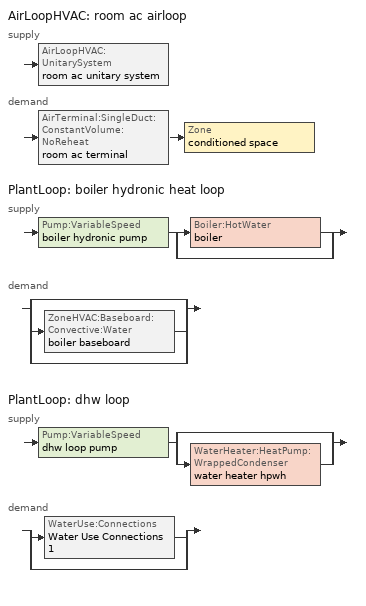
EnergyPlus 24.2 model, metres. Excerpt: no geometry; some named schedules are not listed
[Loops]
AirLoopHVAC 'room ac airloop'
 supply: AirLoopHVAC:UnitarySystem 'room ac unitary system'
 demand: AirTerminal:SingleDuct:ConstantVolume:NoReheat 'room ac terminal' > Zone 'conditioned space'
PlantLoop 'boiler hydronic heat loop'
 supply: Pump:VariableSpeed 'boiler hydronic pump' > split
  | Boiler:HotWater 'boiler'
  | bypass
 demand: split
  | bypass
  | ZoneHVAC:Baseboard:Convective:Water 'boiler baseboard'
  | bypass
PlantLoop 'dhw loop'
 supply: Pump:VariableSpeed 'dhw loop pump' > split
  | bypass
  | WaterHeater:HeatPump:WrappedCondenser 'water heater hpwh'
 demand: split
  | WaterUse:Connections 'Water Use Connections 1'
  | bypass
[ZoneControl:Thermostat]
conditioned space Thermostat: Zone or ZoneList=conditioned space; Control Type Schedule=conditioned space Thermostat Schedule; Control 1=conditioned space temperature setpoint; Temperature Difference Between Cutout And Setpoint {deltaC}=0
[ThermostatSetpoint:DualSetpoint]
conditioned space temperature setpoint: Heating Setpoint Temperature Schedule=heating setpoint; Cooling Setpoint Temperature Schedule=cooling setpoint
[ZoneHVAC:IdealLoadsAirSystem]
ideal air system: Maximum Heating Supply Air Temperature {C}=50; Minimum Cooling Supply Air Temperature {C}=10; Maximum Heating Supply Air Humidity Ratio {kgWater/kgDryAir}=0.015; Minimum Cooling Supply Air Humidity Ratio {kgWater/kgDryAir}=0.01; Heating Limit=LimitCapacity; Maximum Sensible Heating Capacity {W}=0; Cooling Limit=NoLimit; Dehumidification Control Type=None; Humidification Control Type=None
[AirTerminal:SingleDuct:ConstantVolume:NoReheat]
room ac terminal: Availability Schedule=Always On Discrete; Maximum Air Flow Rate {m3/s}=0.0863664
[ZoneHVAC:Baseboard:Convective:Water]
boiler baseboard: Availability Schedule=Always On Discrete; Heating Design Capacity Method=HeatingDesignCapacity; Heating Design Capacity {W}=13811.3; Heating Design Capacity Per Floor Area {W/m2}=0; Fraction of Autosized Heating Design Capacity=0.8; U-Factor Times Area Value {W/K}=994.411; Maximum Water Flow Rate {m3/s}=0.000594962; Convergence Tolerance=0.001
[Zone equipment]
conditioned space: ideal air system, room ac terminal, boiler baseboard
[AirLoopHVAC]
room ac airloop: Design Supply Air Flow Rate {m3/s}=0.0863664; Design Return Air Flow Fraction of Supply Air Flow=1
[Sizing:System]
room ac airloop: Type of Load to Size On=Sensible; Design Outdoor Air Flow Rate {m3/s}=Autosize; Central Heating Maximum System Air Flow Ratio=0.3; Preheat Design Temperature {C}=7; Preheat Design Humidity Ratio {kgWater/kgDryAir}=0.008; Precool Design Temperature {C}=12.8; Precool Design Humidity Ratio {kgWater/kgDryAir}=0.008; Central Cooling Design Supply Air Temperature {C}=12.8; Central Heating Design Supply Air Temperature {C}=16.7; Type of Zone Sum to Use=NonCoincident; 100% Outdoor Air in Cooling=Yes; 100% Outdoor Air in Heating=Yes; Central Cooling Design Supply Air Humidity Ratio {kgWater/kgDryAir}=0.0085; Central Heating Design Supply Air Humidity Ratio {kgWater/kgDryAir}=0.008; Cooling Supply Air Flow Rate Method=DesignDay; Cooling Supply Air Flow Rate {m3/s}=0; Cooling Supply Air Flow Rate Per Floor Area {m3/s-m2}=0.00996765; Cooling Fraction of Autosized Cooling Supply Air Flow Rate=1; Cooling Supply Air Flow Rate Per Unit Cooling Capacity {m3/s-W}=3.94755e-05; Heating Supply Air Flow Rate Method=DesignDay; Heating Supply Air Flow Rate {m3/s}=0; Heating Supply Air Flow Rate Per Floor Area {m3/s-m2}=0.00996765; Heating Fraction of Autosized Heating Supply Air Flow Rate=1; Heating Fraction of Autosized Cooling Supply Air Flow Rate=1; Heating Supply Air Flow Rate Per Unit Heating Capacity {m3/s-W}=3.15882e-05; System Outdoor Air Method=ZoneSum; Zone Maximum Outdoor Air Fraction=1; Cooling Design Capacity Method=CoolingDesignCapacity; Cooling Design Capacity {W}=Autosize; Cooling Design Capacity Per Floor Area {W/m2}=234.7; Fraction of Autosized Cooling Design Capacity=1; Heating Design Capacity Method=HeatingDesignCapacity; Heating Design Capacity {W}=Autosize; Heating Design Capacity Per Floor Area {W/m2}=157; Fraction of Autosized Heating Design Capacity=1; Central Cooling Capacity Control Method=OnOff; Occupant Diversity=Autosize
[AvailabilityManager:Scheduled]
room ac airloop Availability Manager: Schedule=Always On Discrete
[AirLoopHVAC:UnitarySystem]
room ac unitary system: Control Type=Load; Controlling Zone or Thermostat Location=conditioned space; Dehumidification Control Type=None; Availability Schedule=Always On Discrete; Supply Fan=room ac supply fan; Fan Placement=BlowThrough; Supply Air Fan Operating Mode Schedule=room ac auto fan schedule; DX Heating Coil Sizing Ratio=1; Cooling Coil=room ac clg coil; Use DOAS DX Cooling Coil=No; Minimum Supply Air Temperature {C}=2; Latent Load Control=SensibleOnlyLoadControl; Cooling Supply Air Flow Rate Method=SupplyAirFlowRate; Cooling Supply Air Flow Rate {m3/s}=0.0863664; Heating Supply Air Flow Rate Method=None; No Load Supply Air Flow Rate Method=SupplyAirFlowRate; No Load Supply Air Flow Rate {m3/s}=0; No Load Supply Air Flow Rate Control Set To Low Speed=Yes; Maximum Supply Air Temperature {C}=48.8889; Maximum Outdoor Dry-Bulb Temperature for Supplemental Heater Operation {C}=21; Ancillary On-Cycle Electric Power {W}=0; Ancillary Off-Cycle Electric Power {W}=0
[Fan:SystemModel] Availability Schedule=Always On Discrete; Speed Control Method=Discrete; Electric Power Minimum Flow Rate Fraction=0.2; Design Pressure Rise {Pa}=500; Motor Efficiency=1; Motor In Air Stream Fraction=1; Design Electric Power Consumption {W}=Autosize; Design Power Sizing Method=PowerPerFlow; Electric Power Per Unit Flow Rate Per Unit Pressure {W/((m3/s)-Pa)}=1.66667; Fan Total Efficiency=0.7; Motor Loss Radiative Fraction=0; Number of Speeds=1
Name | Design Maximum Air Flow Rate {m3/s} | Electric Power Per Unit Flow Rate {W/(m3/s)} | Speed Flow Fraction 1 | Speed Electric Power Fraction 1
room ac supply fan | 0.0863664 | 1e-06 | 1 | 1
water heater fan | 0.0854225 | 97.8923
[Coil:Cooling:DX:SingleSpeed]
room ac clg coil: Availability Schedule=Always On Discrete; Gross Rated Total Cooling Capacity {W}=2064.69; Gross Rated Sensible Heat Ratio=0.65; Gross Rated Cooling COP {W/W}=3.48203; Rated Air Flow Rate {m3/s}=0.0864466; Rated Evaporator Fan Power Per Volume Flow Rate 2017 {W/(m3/s)}=773.3; Rated Evaporator Fan Power Per Volume Flow Rate 2023 {W/(m3/s)}=934.4; Total Cooling Capacity Function of Temperature Curve=Cool-CAP-fT1; Total Cooling Capacity Function of Flow Fraction Curve=Cool-CAP-fFF1; Energy Input Ratio Function of Temperature Curve=Cool-EIR-fT1; Energy Input Ratio Function of Flow Fraction Curve=Cool-EIR-fFF1; Part Load Fraction Correlation Curve=Cool-PLF-fPLR1; Minimum Outdoor Dry-Bulb Temperature for Compressor Operation {C}=-25; Nominal Time for Condensate Removal to Begin {s}=1000; Ratio of Initial Moisture Evaporation Rate and Steady State Latent Capacity=1.5; Maximum Cycling Rate {cycles/hr}=3; Latent Capacity Time Constant {s}=45; Condenser Type=AirCooled; Evaporative Condenser Effectiveness=0.9; Evaporative Condenser Air Flow Rate {m3/s}=Autosize; Evaporative Condenser Pump Rated Power Consumption {W}=Autosize; Crankcase Heater Capacity {W}=0; Maximum Outdoor Dry-Bulb Temperature for Crankcase Heater Operation {C}=10; Basin Heater Capacity {W/K}=0; Basin Heater Setpoint Temperature {C}=2
[PlantLoop] Fluid Type=Water; Maximum Loop Temperature {C}=100; Minimum Loop Temperature {C}=0; Minimum Loop Flow Rate {m3/s}=0; Load Distribution Scheme=Optimal; Plant Loop Demand Calculation Scheme=SingleSetpoint; Common Pipe Simulation=None
Name | Plant Equipment Operation Scheme | Maximum Loop Flow Rate {m3/s} | Plant Loop Volume {m3}
boiler hydronic heat loop | boiler hydronic heat loop Operation Schemes | Autosize | Autocalculate
dhw loop | dhw loop Operation Schemes | 0.01 | 0.003
[Sizing:Plant] Loop Type=Heating; Sizing Option=NonCoincident; Zone Timesteps in Averaging Window=1; Coincident Sizing Factor Mode=None
Name | Design Loop Exit Temperature {C} | Loop Design Temperature Difference {deltaC}
boiler hydronic heat loop | 82.2222 | 11.1111
dhw loop | 51.6667 | 5.55556
[Pump:VariableSpeed] Motor Efficiency=0.85; Fraction of Motor Inefficiencies to Fluid Stream=0; Coefficient 1 of the Part Load Performance Curve=0; Coefficient 2 of the Part Load Performance Curve=1; Coefficient 3 of the Part Load Performance Curve=0; Coefficient 4 of the Part Load Performance Curve=0; Design Minimum Flow Rate {m3/s}=0; Pump Control Type=Intermittent; Skin Loss Radiative Fraction=0.5; Design Power Sizing Method=PowerPerFlowPerPressure; Design Electric Power per Unit Flow Rate {W/(m3/s)}=348701.1; Design Shaft Power per Unit Flow Rate per Unit Head {W/((m3/s)-Pa)}=1.28205; Design Minimum Flow Rate Fraction=0
Name | Design Maximum Flow Rate {m3/s} | Design Pump Head {Pa} | Design Power Consumption {W}
boiler hydronic pump | 0.00594952 | 20000 | 158.654
dhw loop pump | 0.01 | 1 | 0
[Boiler:HotWater]
boiler: Fuel Type=FuelOilNo2; Nominal Capacity {W}=13811.3; Nominal Thermal Efficiency=0.8; Efficiency Curve Temperature Evaluation Variable=LeavingBoiler; Normalized Boiler Efficiency Curve=NonCondensingBoilerEff; Design Water Flow Rate {m3/s}=Autosize; Minimum Part Load Ratio=0; Maximum Part Load Ratio=1; Optimum Part Load Ratio=1; Water Outlet Upper Temperature Limit {C}=99.9; Boiler Flow Mode=LeavingSetpointModulated; On Cycle Parasitic Electric Load {W}=0; Sizing Factor=1; Off Cycle Parasitic Fuel Load {W}=0
[SetpointManager:Scheduled] Control Variable=Temperature
Name | Schedule
boiler hydronic heat loop setpoint manager | boiler hydronic heat supply setpoint
Setpoint Manager Scheduled 1 | dhw temp
[PlantEquipmentOperationSchemes] Control Scheme Object Type 1=PlantEquipmentOperation:HeatingLoad; Control Scheme Schedule Name 1=Always On Discrete
Name | Control Scheme Name 1
boiler hydronic heat loop Operation Schemes | boiler hydronic heat loop Heating Operation Scheme
dhw loop Operation Schemes | dhw loop Heating Operation Scheme
[PlantEquipmentOperation:HeatingLoad] Load Range Lower Limit 1 {W}=0; Load Range Upper Limit 1 {W}=1000000000
Name | Range Equipment List Name 1
boiler hydronic heat loop Heating Operation Scheme | boiler hydronic heat loop Heating Equipment List
dhw loop Heating Operation Scheme | dhw loop Heating Equipment List
[PlantEquipmentList]
boiler hydronic heat loop Heating Equipment List: Boiler:HotWater, boiler
dhw loop Heating Equipment List: WaterHeater:HeatPump:WrappedCondenser, water heater hpwh
[WaterHeater:Stratified]
water heater tank: Tank Volume {m3}=0.27255; Tank Height {m}=1.5975; Tank Shape=VerticalCylinder; Maximum Temperature Limit {C}=90; Heater Priority Control=MasterSlave; Heater 1 Setpoint Temperature Schedule=water heater TopElementSetpoint; Heater 1 Deadband Temperature Difference {deltaC}=18.5; Heater 1 Capacity {W}=4500.11; Heater 1 Height {m}=1.26469; Heater 2 Setpoint Temperature Schedule=water heater BottomElementSetpoint; Heater 2 Deadband Temperature Difference {deltaC}=3.89; Heater 2 Capacity {W}=4500.11; Heater 2 Height {m}=0.332813; Heater Fuel Type=Electricity; Heater Thermal Efficiency=1; Off Cycle Parasitic Fuel Consumption Rate {W}=3; Off Cycle Parasitic Fuel Type=Electricity; Off Cycle Parasitic Heat Fraction to Tank=0; Off Cycle Parasitic Height {m}=0; On Cycle Parasitic Fuel Consumption Rate {W}=3; On Cycle Parasitic Fuel Type=Electricity; On Cycle Parasitic Heat Fraction to Tank=0; On Cycle Parasitic Height {m}=0; Ambient Temperature Indicator=Schedule; Ambient Temperature Schedule=water heater Tamb act; Uniform Skin Loss Coefficient per Unit Area to Ambient Temperature {W/m2-K}=0.92499; Skin Loss Fraction to Zone=1; Off Cycle Flue Loss Coefficient to Ambient Temperature {W/K}=0; Off Cycle Flue Loss Fraction to Zone=1; Use Side Effectiveness=1; Use Side Inlet Height {m}=0; Use Side Outlet Height {m}=Autocalculate; Source Side Effectiveness=1; Source Side Inlet Height {m}=0; Source Side Outlet Height {m}=0; Inlet Mode=Fixed; Use Side Design Flow Rate {m3/s}=0.00453494; Source Side Design Flow Rate {m3/s}=0; Indirect Water Heating Recovery Time {hr}=1.5; Number of Nodes=6; Additional Destratification Conductivity {W/m-K}=0; Node 1 Additional Loss Coefficient {W/K}=0; Node 2 Additional Loss Coefficient {W/K}=0; Node 3 Additional Loss Coefficient {W/K}=0; Node 4 Additional Loss Coefficient {W/K}=0; Node 5 Additional Loss Coefficient {W/K}=0; Node 6 Additional Loss Coefficient {W/K}=0
[WaterHeater:Sizing]
water heater tank: Design Mode=PeakDraw; Time Storage Can Meet Peak Draw {hr}=0.538503; Time for Tank Recovery {hr}=0; Nominal Tank Volume for Autosizing Plant Connections {m3}=1
[WaterHeater:HeatPump:WrappedCondenser]
water heater hpwh: Compressor Setpoint Temperature Schedule=water heater setpoint; Dead Band Temperature Difference {deltaC}=3.89; Condenser Bottom Location {m}=0.0665625; Condenser Top Location {m}=0.865313; Evaporator Air Flow Rate {m3/s}=0.0854225; Inlet Air Configuration=Schedule; Inlet Air Temperature Schedule=water heater Tamb act; Inlet Air Humidity Schedule=water heater RHamb act; Tank=water heater tank; DX Coil=water heater coil; Minimum Inlet Air Temperature for Compressor Operation {C}=5.55556; Maximum Inlet Air Temperature for Compressor Operation {C}=48.8889; Compressor Location=Schedule; Compressor Ambient Temperature Schedule=water heater Tamb act; Fan=water heater fan; Fan Placement=DrawThrough; On Cycle Parasitic Electric Load {W}=0; Off Cycle Parasitic Electric Load {W}=0; Parasitic Heat Rejection Location=Outdoors; Inlet Air Mixer Schedule=Always On Discrete; Tank Element Control Logic=MutuallyExclusive; Control Sensor 1 Height In Stratified Tank {m}=1.26469; Control Sensor 1 Weight=0.75; Control Sensor 2 Height In Stratified Tank {m}=0.465938
[Coil:WaterHeating:AirToWaterHeatPump:Wrapped]
water heater coil: Rated Heating Capacity {W}=2149.38; Rated COP {W/W}=4.299056; Rated Sensible Heat Ratio=0.88; Rated Evaporator Inlet Air Dry-Bulb Temperature {C}=19.7222; Rated Evaporator Inlet Air Wet-Bulb Temperature {C}=13.561; Rated Condenser Water Temperature {C}=48.89; Rated Evaporator Air Flow Rate {m3/s}=0.0854225; Evaporator Fan Power Included in Rated COP=Yes; Crankcase Heater Capacity {W}=0; Maximum Ambient Temperature for Crankcase Heater Operation {C}=0; Evaporator Air Temperature Type for Curve Objects=WetBulbTemperature; Heating Capacity Function of Temperature Curve=HPWH-Cap-fT; Heating Capacity Function of Air Flow Fraction Curve=HPWH-Htg-Cap-FF; Heating COP Function of Temperature Curve=HPWH-COP-fT; Heating COP Function of Air Flow Fraction Curve=HPWH-Htg-COP-FF; Part Load Fraction Correlation Curve=HPWH-COP-fPLR
[WaterUse:Connections]
Water Use Connections 1: Drain Water Heat Exchanger Type=None; Drain Water Heat Exchanger Destination=Plant; Water Use Equipment Name 1=dhw fixtures; Water Use Equipment Name 2=dhw distribution waste; Water Use Equipment Name 3=clothes washer; Water Use Equipment Name 4=dishwasher
[WaterUse:Equipment]
Name | Peak Flow Rate {m3/s} | Flow Rate Fraction Schedule | Target Temperature Schedule
dhw fixtures | 4.69007e-05 | hot_water_fixtures | mixed water temperature schedule
dhw distribution waste | 1.10253e-05 | hot_water_fixtures | mixed water temperature schedule
clothes washer | 8.68181e-06 | hot_water_clothes_washer
dishwasher | 4.96685e-06 | hot_water_dishwasher
[EnergyManagementSystem:GlobalVariable]
infil_program_Qfan
infil_program_Qinf
natural_vent_program_Qnv
natural_vent_program_Qwhf
room_ac_airloop_Fan_RTF
[EnergyManagementSystem:InternalVariable]
Name | Internal Data Index Key | Internal Data Type
boiler_hydronic_pump_rated_mfr | boiler hydronic pump | Pump Maximum Mass Flow Rate
room_ac_airloop_max_sup_fan_mfr | room ac supply fan | Fan Maximum Mass Flow Rate
[EnergyManagementSystem:Sensor]
Name | Output:Variable or Output:Meter Index Key | Output:Variable or Output:Meter
airflow_gain | infil flow | Infiltration Sensible Heat Gain Energy
airflow_gain_1 | natural vent flow | Infiltration Sensible Heat Gain Energy
airflow_gain_2 | whole house fan flow | Infiltration Sensible Heat Gain Energy
airflow_loss | infil flow | Infiltration Sensible Heat Loss Energy
airflow_loss_1 | natural vent flow | Infiltration Sensible Heat Loss Energy
airflow_loss_2 | whole house fan flow | Infiltration Sensible Heat Loss Energy
boiler_baseboard_s | boiler baseboard | Baseboard Total Heating Energy
boiler_hydronic_pump_mfr_s | boiler hydronic pump | Pump Mass Flow Rate
boiler_hydronic_pump_s | boiler hydronic pump | Pump Electricity Energy
boiler_plr_s | boiler | Boiler Part Load Ratio
clg_load_cond |  | Cooling:EnergyTransfer:Zone:CONDITIONED SPACE
clg_sp_s; clg_sp_s_1 | cooling setpoint | Schedule Value
clothes_dryer_exhaust_0_sch_s | clothes_dryer | Schedule Value
conditioned_space_clg_unmet_s | conditioned space | Zone Cooling Setpoint Not Met Time
conditioned_space_htg_unmet_s | conditioned space | Zone Heating Setpoint Not Met Time
cool_season | cooling season schedule | Schedule Value
fridge_tin_s; tin_s; tin_s_1; water_heater_amb_temp | conditioned space | Zone Mean Air Temperature
htg_load_cond |  | Heating:EnergyTransfer:Zone:CONDITIONED SPACE
htg_sp_s; htg_sp_s_1 | heating setpoint | Schedule Value
ig_ee_conv | clothes dryer | Electric Equipment Convective Heating Energy
ig_ee_conv_1 | clothes washer | Electric Equipment Convective Heating Energy
ig_ee_conv_2 | cooking range | Electric Equipment Convective Heating Energy
ig_ee_conv_3 | dishwasher | Electric Equipment Convective Heating Energy
ig_ee_conv_4 | fridge | Electric Equipment Convective Heating Energy
ig_ee_conv_5 | misc plug loads | Electric Equipment Convective Heating Energy
ig_ee_conv_6 | misc pool heater | Electric Equipment Convective Heating Energy
ig_ee_conv_7 | misc pool pump | Electric Equipment Convective Heating Energy
ig_ee_conv_8 | misc tv | Electric Equipment Convective Heating Energy
ig_ee_conv_9 | whole house fan | Electric Equipment Convective Heating Energy
ig_ee_rad | clothes dryer | Electric Equipment Radiant Heating Energy
ig_ee_rad_1 | clothes washer | Electric Equipment Radiant Heating Energy
ig_ee_rad_2 | cooking range | Electric Equipment Radiant Heating Energy
ig_ee_rad_3 | dishwasher | Electric Equipment Radiant Heating Energy
ig_ee_rad_4 | fridge | Electric Equipment Radiant Heating Energy
ig_ee_rad_5 | misc plug loads | Electric Equipment Radiant Heating Energy
ig_ee_rad_6 | misc pool heater | Electric Equipment Radiant Heating Energy
ig_ee_rad_7 | misc pool pump | Electric Equipment Radiant Heating Energy
ig_ee_rad_8 | misc tv | Electric Equipment Radiant Heating Energy
ig_ee_rad_9 | whole house fan | Electric Equipment Radiant Heating Energy
ig_lgt_conv | interior lighting | Lights Convective Heating Energy
ig_lgt_rad | interior lighting | Lights Radiant Heating Energy
ig_lgt_vis | interior lighting | Lights Visible Radiation Heating Energy
ig_oe_conv | clothes dryer 1 | Other Equipment Convective Heating Energy
ig_oe_conv_1 | cooking range 1 | Other Equipment Convective Heating Energy
ig_oe_conv_2 | general water use latent | Other Equipment Convective Heating Energy
ig_oe_conv_3 | general water use sensible | Other Equipment Convective Heating Energy
ig_oe_conv_4 | water heater energy adjustment1 | Other Equipment Convective Heating Energy
ig_oe_conv_5 | water heater lat | Other Equipment Convective Heating Energy
ig_oe_conv_6 | water heater sens | Other Equipment Convective Heating Energy
ig_oe_rad | clothes dryer 1 | Other Equipment Radiant Heating Energy
ig_oe_rad_1 | cooking range 1 | Other Equipment Radiant Heating Energy
ig_oe_rad_2 | general water use latent | Other Equipment Radiant Heating Energy
ig_oe_rad_3 | general water use sensible | Other Equipment Radiant Heating Energy
ig_oe_rad_4 | water heater energy adjustment1 | Other Equipment Radiant Heating Energy
ig_oe_rad_5 | water heater lat | Other Equipment Radiant Heating Energy
ig_oe_rad_6 | water heater sens | Other Equipment Radiant Heating Energy
ig_ppl_conv | occupants | People Convective Heating Energy
ig_ppl_rad | occupants | People Radiant Heating Energy
im_conv | furniture mass conditioned space 1 | Surface Inside Face Convection Heat Gain Energy
im_conv_1 | partition wall mass | Surface Inside Face Convection Heat Gain Energy
im_ig | furniture mass conditioned space 1 | Surface Inside Face Internal Gains Radiation Heat Gain Energy
im_ig_1 | partition wall mass | Surface Inside Face Internal Gains Radiation Heat Gain Energy
im_lgt | furniture mass conditioned space 1 | Surface Inside Face Lights Radiation Heat Gain Energy
im_lgt_1 | partition wall mass | Surface Inside Face Lights Radiation Heat Gain Energy
im_sol | furniture mass conditioned space 1 | Surface Inside Face Solar Radiation Heat Gain Energy
im_sol_1 | partition wall mass | Surface Inside Face Solar Radiation Heat Gain Energy
im_surf | furniture mass conditioned space 1 | Surface Inside Face Net Surface Thermal Radiation Heat Gain Energy
im_surf_1 | partition wall mass | Surface Inside Face Net Surface Thermal Radiation Heat Gain Energy
mech_vent_bath_fan_0_sch_s | mech vent bath fan 0 schedule | Schedule Value
mech_vent_range_fan_0_sch_s | mech vent range fan 0 schedule | Schedule Value
mv_conv | mech vent bath fan 0 | Electric Equipment Convective Heating Energy
mv_conv_1 | mech vent house fan | Electric Equipment Convective Heating Energy
mv_conv_2 | mech vent house fan cfis | Electric Equipment Convective Heating Energy
mv_conv_3 | mech vent range fan 0 | Electric Equipment Convective Heating Energy
mv_conv_4 | mech vent house fan latent load | Other Equipment Convective Heating Energy
mv_conv_5 | mech vent house fan sensible load | Other Equipment Convective Heating Energy
mv_rad | mech vent bath fan 0 | Electric Equipment Radiant Heating Energy
mv_rad_1 | mech vent house fan | Electric Equipment Radiant Heating Energy
mv_rad_2 | mech vent house fan cfis | Electric Equipment Radiant Heating Energy
mv_rad_3 | mech vent range fan 0 | Electric Equipment Radiant Heating Energy
mv_rad_4 | mech vent house fan latent load | Other Equipment Radiant Heating Energy
mv_rad_5 | mech vent house fan sensible load | Other Equipment Radiant Heating Energy
natural_vent_s | natural vent schedule | Schedule Value
out_pb_s |  | Site Outdoor Air Barometric Pressure
out_wt_s |  | Site Outdoor Air Humidity Ratio
room_ac_airloop_Fan_RTF_s | room ac supply fan | Fan Runtime Fraction
room_ac_clg_coil_s | room ac clg coil | Cooling Coil Total Cooling Energy
room_ac_supply_fan_s | room ac supply fan | Fan Electricity Energy
site_vw_s |  | Site Wind Speed
ss_back_out | Window1 | Surface Window Shortwave from Zone Back Out Window Heat Transfer Rate
ss_back_out_1 | Window10 | Surface Window Shortwave from Zone Back Out Window Heat Transfer Rate
ss_back_out_2 | Window2 | Surface Window Shortwave from Zone Back Out Window Heat Transfer Rate
ss_back_out_3 | Window3 | Surface Window Shortwave from Zone Back Out Window Heat Transfer Rate
ss_back_out_4 | Window4 | Surface Window Shortwave from Zone Back Out Window Heat Transfer Rate
ss_back_out_5 | Window5 | Surface Window Shortwave from Zone Back Out Window Heat Transfer Rate
ss_back_out_6 | Window6 | Surface Window Shortwave from Zone Back Out Window Heat Transfer Rate
ss_back_out_7 | Window7 | Surface Window Shortwave from Zone Back Out Window Heat Transfer Rate
ss_back_out_8 | Window8 | Surface Window Shortwave from Zone Back Out Window Heat Transfer Rate
ss_back_out_9 | Window9 | Surface Window Shortwave from Zone Back Out Window Heat Transfer Rate
ss_conv | Door1 | Surface Inside Face Convection Heat Gain Energy
ss_conv_1 | Window1 | Surface Inside Face Convection Heat Gain Energy
ss_conv_10 | Window9 | Surface Inside Face Convection Heat Gain Energy
ss_conv_2 | Window10 | Surface Inside Face Convection Heat Gain Energy
ss_conv_3 | Window2 | Surface Inside Face Convection Heat Gain Energy
ss_conv_4 | Window3 | Surface Inside Face Convection Heat Gain Energy
ss_conv_5 | Window4 | Surface Inside Face Convection Heat Gain Energy
ss_conv_6 | Window5 | Surface Inside Face Convection Heat Gain Energy
ss_conv_7 | Window6 | Surface Inside Face Convection Heat Gain Energy
ss_conv_8 | Window7 | Surface Inside Face Convection Heat Gain Energy
ss_conv_9 | Window8 | Surface Inside Face Convection Heat Gain Energy
ss_ig | Door1 | Surface Inside Face Internal Gains Radiation Heat Gain Energy
ss_ig_1 | Window1 | Surface Inside Face Internal Gains Radiation Heat Gain Energy
ss_ig_10 | Window9 | Surface Inside Face Internal Gains Radiation Heat Gain Energy
ss_ig_2 | Window10 | Surface Inside Face Internal Gains Radiation Heat Gain Energy
ss_ig_3 | Window2 | Surface Inside Face Internal Gains Radiation Heat Gain Energy
ss_ig_4 | Window3 | Surface Inside Face Internal Gains Radiation Heat Gain Energy
ss_ig_5 | Window4 | Surface Inside Face Internal Gains Radiation Heat Gain Energy
ss_ig_6 | Window5 | Surface Inside Face Internal Gains Radiation Heat Gain Energy
ss_ig_7 | Window6 | Surface Inside Face Internal Gains Radiation Heat Gain Energy
ss_ig_8 | Window7 | Surface Inside Face Internal Gains Radiation Heat Gain Energy
ss_ig_9 | Window8 | Surface Inside Face Internal Gains Radiation Heat Gain Energy
ss_lgt | Door1 | Surface Inside Face Lights Radiation Heat Gain Energy
ss_sol | Door1 | Surface Inside Face Solar Radiation Heat Gain Energy
ss_surf | Door1 | Surface Inside Face Net Surface Thermal Radiation Heat Gain Energy
ss_surf_1 | Window1 | Surface Inside Face Net Surface Thermal Radiation Heat Gain Energy
ss_surf_10 | Window9 | Surface Inside Face Net Surface Thermal Radiation Heat Gain Energy
ss_surf_2 | Window10 | Surface Inside Face Net Surface Thermal Radiation Heat Gain Energy
ss_surf_3 | Window2 | Surface Inside Face Net Surface Thermal Radiation Heat Gain Energy
ss_surf_4 | Window3 | Surface Inside Face Net Surface Thermal Radiation Heat Gain Energy
ss_surf_5 | Window4 | Surface Inside Face Net Surface Thermal Radiation Heat Gain Energy
ss_surf_6 | Window5 | Surface Inside Face Net Surface Thermal Radiation Heat Gain Energy
ss_surf_7 | Window6 | Surface Inside Face Net Surface Thermal Radiation Heat Gain Energy
ss_surf_8 | Window7 | Surface Inside Face Net Surface Thermal Radiation Heat Gain Energy
ss_surf_9 | Window8 | Surface Inside Face Net Surface Thermal Radiation Heat Gain Energy
ss_trans_in | Window1 | Surface Window Transmitted Solar Radiation Rate
ss_trans_in_1 | Window10 | Surface Window Transmitted Solar Radiation Rate
ss_trans_in_2 | Window2 | Surface Window Transmitted Solar Radiation Rate
ss_trans_in_3 | Window3 | Surface Window Transmitted Solar Radiation Rate
ss_trans_in_4 | Window4 | Surface Window Transmitted Solar Radiation Rate
ss_trans_in_5 | Window5 | Surface Window Transmitted Solar Radiation Rate
ss_trans_in_6 | Window6 | Surface Window Transmitted Solar Radiation Rate
ss_trans_in_7 | Window7 | Surface Window Transmitted Solar Radiation Rate
ss_trans_in_8 | Window8 | Surface Window Transmitted Solar Radiation Rate
ss_trans_in_9 | Window9 | Surface Window Transmitted Solar Radiation Rate
ss_trans_out | Window1 | Surface Inside Face Initial Transmitted Diffuse Transmitted Out Window Solar Radiation Rate
ss_trans_out_1 | Window10 | Surface Inside Face Initial Transmitted Diffuse Transmitted Out Window Solar Radiation Rate
ss_trans_out_2 | Window2 | Surface Inside Face Initial Transmitted Diffuse Transmitted Out Window Solar Radiation Rate
ss_trans_out_3 | Window3 | Surface Inside Face Initial Transmitted Diffuse Transmitted Out Window Solar Radiation Rate
ss_trans_out_4 | Window4 | Surface Inside Face Initial Transmitted Diffuse Transmitted Out Window Solar Radiation Rate
ss_trans_out_5 | Window5 | Surface Inside Face Initial Transmitted Diffuse Transmitted Out Window Solar Radiation Rate
ss_trans_out_6 | Window6 | Surface Inside Face Initial Transmitted Diffuse Transmitted Out Window Solar Radiation Rate
ss_trans_out_7 | Window7 | Surface Inside Face Initial Transmitted Diffuse Transmitted Out Window Solar Radiation Rate
ss_trans_out_8 | Window8 | Surface Inside Face Initial Transmitted Diffuse Transmitted Out Window Solar Radiation Rate
ss_trans_out_9 | Window9 | Surface Inside Face Initial Transmitted Diffuse Transmitted Out Window Solar Radiation Rate
s_conv | Floor1 | Surface Inside Face Convection Heat Gain Energy
s_conv_1 | Floor2 | Surface Inside Face Convection Heat Gain Energy
s_conv_10 | Wall8 | Surface Inside Face Convection Heat Gain Energy
s_conv_2 | Floor3 | Surface Inside Face Convection Heat Gain Energy
s_conv_3 | inferred conditioned ceiling | Surface Inside Face Convection Heat Gain Energy
s_conv_4 | inferred conditioned floor | Surface Inside Face Convection Heat Gain Energy
s_conv_5 | Wall3 | Surface Inside Face Convection Heat Gain Energy
s_conv_6 | Wall4 | Surface Inside Face Convection Heat Gain Energy
s_conv_7 | Wall5 | Surface Inside Face Convection Heat Gain Energy
s_conv_8 | Wall6 | Surface Inside Face Convection Heat Gain Energy
s_conv_9 | Wall7 | Surface Inside Face Convection Heat Gain Energy
s_ig | Floor1 | Surface Inside Face Internal Gains Radiation Heat Gain Energy
s_ig_1 | Floor2 | Surface Inside Face Internal Gains Radiation Heat Gain Energy
s_ig_10 | Wall8 | Surface Inside Face Internal Gains Radiation Heat Gain Energy
s_ig_2 | Floor3 | Surface Inside Face Internal Gains Radiation Heat Gain Energy
s_ig_3 | inferred conditioned ceiling | Surface Inside Face Internal Gains Radiation Heat Gain Energy
s_ig_4 | inferred conditioned floor | Surface Inside Face Internal Gains Radiation Heat Gain Energy
s_ig_5 | Wall3 | Surface Inside Face Internal Gains Radiation Heat Gain Energy
s_ig_6 | Wall4 | Surface Inside Face Internal Gains Radiation Heat Gain Energy
s_ig_7 | Wall5 | Surface Inside Face Internal Gains Radiation Heat Gain Energy
s_ig_8 | Wall6 | Surface Inside Face Internal Gains Radiation Heat Gain Energy
s_ig_9 | Wall7 | Surface Inside Face Internal Gains Radiation Heat Gain Energy
s_lgt | Floor1 | Surface Inside Face Lights Radiation Heat Gain Energy
s_lgt_1 | Floor2 | Surface Inside Face Lights Radiation Heat Gain Energy
s_lgt_10 | Wall8 | Surface Inside Face Lights Radiation Heat Gain Energy
s_lgt_2 | Floor3 | Surface Inside Face Lights Radiation Heat Gain Energy
s_lgt_3 | inferred conditioned ceiling | Surface Inside Face Lights Radiation Heat Gain Energy
s_lgt_4 | inferred conditioned floor | Surface Inside Face Lights Radiation Heat Gain Energy
s_lgt_5 | Wall3 | Surface Inside Face Lights Radiation Heat Gain Energy
s_lgt_6 | Wall4 | Surface Inside Face Lights Radiation Heat Gain Energy
s_lgt_7 | Wall5 | Surface Inside Face Lights Radiation Heat Gain Energy
s_lgt_8 | Wall6 | Surface Inside Face Lights Radiation Heat Gain Energy
s_lgt_9 | Wall7 | Surface Inside Face Lights Radiation Heat Gain Energy
s_sol | Floor1 | Surface Inside Face Solar Radiation Heat Gain Energy
s_sol_1 | Floor2 | Surface Inside Face Solar Radiation Heat Gain Energy
s_sol_10 | Wall8 | Surface Inside Face Solar Radiation Heat Gain Energy
s_sol_2 | Floor3 | Surface Inside Face Solar Radiation Heat Gain Energy
s_sol_3 | inferred conditioned ceiling | Surface Inside Face Solar Radiation Heat Gain Energy
s_sol_4 | inferred conditioned floor | Surface Inside Face Solar Radiation Heat Gain Energy
s_sol_5 | Wall3 | Surface Inside Face Solar Radiation Heat Gain Energy
s_sol_6 | Wall4 | Surface Inside Face Solar Radiation Heat Gain Energy
s_sol_7 | Wall5 | Surface Inside Face Solar Radiation Heat Gain Energy
s_sol_8 | Wall6 | Surface Inside Face Solar Radiation Heat Gain Energy
s_sol_9 | Wall7 | Surface Inside Face Solar Radiation Heat Gain Energy
s_surf | Floor1 | Surface Inside Face Net Surface Thermal Radiation Heat Gain Energy
s_surf_1 | Floor2 | Surface Inside Face Net Surface Thermal Radiation Heat Gain Energy
s_surf_10 | Wall8 | Surface Inside Face Net Surface Thermal Radiation Heat Gain Energy
s_surf_2 | Floor3 | Surface Inside Face Net Surface Thermal Radiation Heat Gain Energy
s_surf_3 | inferred conditioned ceiling | Surface Inside Face Net Surface Thermal Radiation Heat Gain Energy
s_surf_4 | inferred conditioned floor | Surface Inside Face Net Surface Thermal Radiation Heat Gain Energy
s_surf_5 | Wall3 | Surface Inside Face Net Surface Thermal Radiation Heat Gain Energy
s_surf_6 | Wall4 | Surface Inside Face Net Surface Thermal Radiation Heat Gain Energy
s_surf_7 | Wall5 | Surface Inside Face Net Surface Thermal Radiation Heat Gain Energy
s_surf_8 | Wall6 | Surface Inside Face Net Surface Thermal Radiation Heat Gain Energy
s_surf_9 | Wall7 | Surface Inside Face Net Surface Thermal Radiation Heat Gain Energy
tout_s | conditioned space | Zone Outdoor Air Drybulb Temperature
water_heater_amb_rh | conditioned space | Zone Air Relative Humidity
water_heater_coil_energy | water heater coil | Cooling Coil Water Heating Electricity Rate
water_heater_fan_energy; water_heater_fan_pwr | water heater fan | Fan Electricity Rate
water_heater_lat_cool | water heater coil | Cooling Coil Latent Cooling Rate
water_heater_sens_cool | water heater coil | Cooling Coil Sensible Cooling Rate
water_heater_tank_energy | water heater tank | Water Heater Electricity Rate
water_heater_tank_off_cycle_parasitic | water heater tank | Water Heater Off Cycle Parasitic Electricity Rate
water_heater_tank_on_cycle_parasitic | water heater tank | Water Heater On Cycle Parasitic Electricity Rate
water_heater_tl | water heater tank | Water Heater Heat Loss Rate
water_heater_T_set | water heater setpoint | Schedule Value
win_s | conditioned space | Zone Air Humidity Ratio
[EnergyManagementSystem:Actuator]
Name | Actuated Component Unique | Actuated Component Type | Actuated Component Control Type
boiler_hydronic_pump_pressure_rise_act | boiler hydronic pump | Pump | Pump Pressure Rise
fridge_schedule_act | fridge schedule | Schedule:Constant | Schedule Value
infil_flow_act | infil flow | Zone Infiltration | Air Exchange Flow Rate
mech_vent_house_fan_cfis_act | mech vent house fan cfis | ElectricEquipment | Electricity Rate
mech_vent_house_fan_latent_load_act | mech vent house fan latent load | OtherEquipment | Power Level
mech_vent_house_fan_sensible_load_act | mech vent house fan sensible load | OtherEquipment | Power Level
natural_vent_flow_act | natural vent flow | Zone Infiltration | Air Exchange Flow Rate
water_heater_HPWHSchedOverride | water heater setpoint | Schedule:Constant | Schedule Value
water_heater_hpwh_ec_adj_act | water heater energy adjustment1 | OtherEquipment | Power Level
water_heater_lat_act | water heater lat | OtherEquipment | Power Level
water_heater_LESchedOverride | water heater BottomElementSetpoint | Schedule:Constant | Schedule Value
water_heater_RHamb_act | water heater RHamb act | Schedule:Constant | Schedule Value
water_heater_sens_act | water heater sens | OtherEquipment | Power Level
water_heater_Tamb_act | water heater Tamb act | Schedule:Constant | Schedule Value
water_heater_UESchedOverride | water heater TopElementSetpoint | Schedule:Constant | Schedule Value
whole_house_fan_act | whole house fan | ElectricEquipment | Electricity Rate
whole_house_fan_flow_act | whole house fan flow | Zone Infiltration | Air Exchange Flow Rate
whole_house_fan_mix_act | whole house fan mix | ZoneMixing | Air Exchange Flow Rate
[EnergyManagementSystem:Program]
boiler_hydronic_pump_disaggregate_program: Set boiler_hydronic_pump_primary_htg = boiler_hydronic_pump_s
boiler_hydronic_pump_power_program: Set hvac_plr = boiler_plr_s; Set pump_total_eff = boiler_hydronic_pump_rated_mfr / 1000 * 20000.0 / 158.653846153846; Set pump_vfr = boiler_hydronic_pump_mfr_s / 1000; If pump_vfr > 0; Set boiler_hydronic_pump_pressure_rise_act = 158.653846153846 * hvac_plr * pump_total_eff / pump_vfr; Else; Set boiler_hydronic_pump_pressure_rise_act = 0; EndIf
component_loads_program: Set loads_htg_walls = 0; Set loads_htg_rim_joists = 0; Set loads_htg_foundation_walls = 0; Set loads_htg_floors = 0; Set loads_htg_slabs = 0; Set loads_htg_ceilings = 0; Set loads_htg_roofs = 0; Set loads_htg_windows_conduction = 0; Set loads_htg_windows_solar = 0; Set loads_htg_doors = 0; Set loads_htg_skylights_conduction = 0; Set loads_htg_skylights_solar = 0; Set loads_htg_internal_mass = 0; Set loads_htg_intgains = 0; Set loads_htg_lighting = 0; Set loads_htg_infil = 0; Set loads_htg_mechvent = 0; Set loads_htg_natvent = 0; Set loads_htg_whf = 0; Set loads_htg_ducts = 0; Set loads_clg_walls = 0; Set loads_clg_rim_joists = 0; Set loads_clg_foundation_walls = 0; Set loads_clg_floors = 0; Set loads_clg_slabs = 0; Set loads_clg_ceilings = 0; Set loads_clg_roofs = 0; Set loads_clg_windows_conduction = 0; Set loads_clg_windows_solar = 0; Set loads_clg_doors = 0; Set loads_clg_skylights_conduction = 0; Set loads_clg_skylights_solar = 0; Set loads_clg_internal_mass = 0; Set loads_clg_intgains = 0; Set loads_clg_lighting = 0; Set loads_clg_infil = 0; Set loads_clg_mechvent = 0; Set loads_clg_natvent = 0; Set loads_clg_whf = 0; Set loads_clg_ducts = 0; Set hr_walls = 0; Set hr_walls = hr_walls + s_conv_5 + s_ig_5 + s_sol_5 + s_lgt_5 + s_surf_5; Set hr_walls = hr_walls + s_conv_6 + s_ig_6 + s_sol_6 + s_lgt_6 + s_surf_6; Set hr_walls = hr_walls + s_conv_7 + s_ig_7 + s_sol_7 + s_lgt_7 + s_surf_7; Set hr_walls = hr_walls + s_conv_8 + s_ig_8 + s_sol_8 + s_lgt_8 + s_surf_8; Set hr_walls = hr_walls + s_conv_9 + s_ig_9 + s_sol_9 + s_lgt_9 + s_surf_9; Set hr_walls = hr_walls + s_conv_10 + s_ig_10 + s_sol_10 + s_lgt_10 + s_surf_10; Set hr_rim_joists = 0; Set hr_foundation_walls = 0; Set hr_floors = 0; Set hr_floors = hr_floors + s_conv + s_ig + s_sol + s_lgt + s_surf; Set hr_floors = hr_floors + s_conv_2 + s_ig_2 + s_sol_2 + s_lgt_2 + s_surf_2; Set hr_slabs = 0; Set hr_ceilings = 0; Set hr_ceilings = hr_ceilings + s_conv_1 + s_ig_1 + s_sol_1 + s_lgt_1 + s_surf_1; Set hr_roofs = 0; Set hr_windows_conduction = 0; Set hr_windows_conduction = hr_windows_conduction + ss_conv_1; Set hr_windows_conduction = hr_windows_conduction + ss_ig_1; Set hr_windows_conduction = hr_windows_conduction + ss_surf_1; Set hr_windows_conduction = hr_windows_conduction + ss_conv_2; Set hr_windows_conduction = hr_windows_conduction + ss_ig_2; Set hr_windows_conduction = hr_windows_conduction + ss_surf_2; Set hr_windows_conduction = hr_windows_conduction + ss_conv_3; Set hr_windows_conduction = hr_windows_conduction + ss_ig_3; Set hr_windows_conduction = hr_windows_conduction + ss_surf_3; Set hr_windows_conduction = hr_windows_conduction + ss_conv_4; Set hr_windows_conduction = hr_windows_conduction + ss_ig_4; Set hr_windows_conduction = hr_windows_conduction + ss_surf_4; Set hr_windows_conduction = hr_windows_conduction + ss_conv_5; Set hr_windows_conduction = hr_windows_conduction + ss_ig_5; Set hr_windows_conduction = hr_windows_conduction + ss_surf_5; Set hr_windows_conduction = hr_windows_conduction + ss_conv_6; Set hr_windows_conduction = hr_windows_conduction + ss_ig_6; Set hr_windows_conduction = hr_windows_conduction + ss_surf_6; Set hr_windows_conduction = hr_windows_conduction + ss_conv_7; Set hr_windows_conduction = hr_windows_conduction + ss_ig_7; Set hr_windows_conduction = hr_windows_conduction + ss_surf_7; Set hr_windows_conduction = hr_windows_conduction + ss_conv_8; Set hr_windows_conduction = hr_windows_conduction + ss_ig_8; Set hr_windows_conduction = hr_windows_conduction + ss_surf_8; Set hr_windows_conduction = hr_windows_conduction + ss_conv_9; Set hr_windows_conduction = hr_windows_conduction + ss_ig_9; Set hr_windows_conduction = hr_windows_conduction + ss_surf_9; Set hr_windows_conduction = hr_windows_conduction + ss_conv_10; Set hr_windows_conduction = hr_windows_conduction + ss_ig_10; Set hr_windows_conduction = hr_windows_conduction + ss_surf_10; Set hr_windows_solar = 0; Set hr_windows_solar = hr_windows_solar - ss_trans_in * ZoneTimestep * 3600 + ss_back_out * ZoneTimestep * 3600 + ss_trans_out * ZoneTimestep * 3600; Set hr_windows_solar = hr_windows_solar - ss_trans_in_1 * ZoneTimestep * 3600 + ss_back_out_1 * ZoneTimestep * 3600 + ss_trans_out_1 * ZoneTimestep * 3600; Set hr_windows_solar = hr_windows_solar - ss_trans_in_2 * ZoneTimestep * 3600 + ss_back_out_2 * ZoneTimestep * 3600 + ss_trans_out_2 * ZoneTimestep * 3600; Set hr_windows_solar = hr_windows_solar - ss_trans_in_3 * ZoneTimestep * 3600 + ss_back_out_3 * ZoneTimestep * 3600 + ss_trans_out_3 * ZoneTimestep * 3600; Set hr_windows_solar = hr_windows_solar - ss_trans_in_4 * ZoneTimestep * 3600 + ss_back_out_4 * ZoneTimestep * 3600 + ss_trans_out_4 * ZoneTimestep * 3600; Set hr_windows_solar = hr_windows_solar - ss_trans_in_5 * ZoneTimestep * 3600 + ss_back_out_5 * ZoneTimestep * 3600 + ss_trans_out_5 * ZoneTimestep * 3600; Set hr_windows_solar = hr_windows_solar - ss_trans_in_6 * ZoneTimestep * 3600 + ss_back_out_6 * ZoneTimestep * 3600 + ss_trans_out_6 * ZoneTimestep * 3600; Set hr_windows_solar = hr_windows_solar - ss_trans_in_7 * ZoneTimestep * 3600 + ss_back_out_7 * ZoneTimestep * 3600 + ss_trans_out_7 * ZoneTimestep * 3600; Set hr_windows_solar = hr_windows_solar - ss_trans_in_8 * ZoneTimestep * 3600 + ss_back_out_8 * ZoneTimestep * 3600 + ss_trans_out_8 * ZoneTimestep * 3600; Set hr_windows_solar = hr_windows_solar - ss_trans_in_9 * ZoneTimestep * 3600 + ss_back_out_9 * ZoneTimestep * 3600 + ss_trans_out_9 * ZoneTimestep * 3600; Set hr_doors = 0; Set hr_doors = hr_doors + ss_sol; Set hr_doors = hr_doors + ss_lgt; Set hr_doors = hr_doors + ss_conv; Set hr_doors = hr_doors + ss_ig; Set hr_doors = hr_doors + ss_surf; Set hr_skylights_conduction = 0; Set hr_skylights_solar = 0; Set hr_internal_mass = 0; Set hr_internal_mass = hr_internal_mass + s_conv_3 + s_ig_3 + s_sol_3 + s_lgt_3 + s_surf_3; Set hr_internal_mass = hr_internal_mass + s_conv_4 + s_ig_4 + s_sol_4 + s_lgt_4 + s_surf_4; Set hr_internal_mass = hr_internal_mass + im_conv + im_ig + im_sol + im_lgt + im_surf; Set hr_internal_mass = hr_internal_mass + im_conv_1 + im_ig_1 + im_sol_1 + im_lgt_1 + im_surf_1; Set hr_intgains = 0; Set hr_intgains = hr_intgains - ig_ee_conv - ig_ee_rad - ig_ee_conv_1 - ig_ee_rad_1 - ig_ee_conv_2 - ig_ee_rad_2 - ig_ee_conv_3 - ig_ee_rad_3 - ig_ee_conv_4 - ig_ee_rad_4 - ig_ee_conv_5 - ig_ee_rad_5 - ig_ee_conv_6 - ig_ee_rad_6 - ig_ee_conv_7 - ig_ee_rad_7 - ig_ee_conv_8 - ig_ee_rad_8 - ig_ee_conv_9 - ig_ee_rad_9 - ig_oe_conv - ig_oe_rad - ig_oe_conv_1 - ig_oe_rad_1 - ig_oe_conv_2 - ig_oe_rad_2 - ig_oe_conv_3 - ig_oe_rad_3 - ig_oe_conv_4 - ig_oe_rad_4 - ig_oe_conv_5 - ig_oe_rad_5 - ig_oe_conv_6 - ig_oe_rad_6 - ig_ppl_conv - ig_ppl_rad; Set hr_lighting = 0; Set hr_lighting = hr_lighting - ig_lgt_conv - ig_lgt_rad - ig_lgt_vis; Set hr_infil = 0; Set hr_infil = hr_infil - airflow_gain + airflow_loss; Set hr_natvent = 0; Set hr_natvent = hr_natvent - airflow_gain_1 + airflow_loss_1; Set hr_whf = 0; Set hr_whf = hr_whf - airflow_gain_2 + airflow_loss_2; Set hr_mechvent = 0; Set hr_mechvent = hr_mechvent - mv_conv - mv_rad - mv_conv_1 - mv_rad_1 - mv_conv_2 - mv_rad_2 - mv_conv_3 - mv_rad_3 - mv_conv_4 - mv_rad_4 - mv_conv_5 - mv_rad_5; Set hr_ducts = 0; Set htg_mode = 0; Set clg_mode = 0; If (htg_load_cond > 0); Set htg_mode = 1.0; ElseIf (clg_load_cond > 0); Set clg_mode = 0.2; Else; Set htg_season = 0; Set clg_season = 0; If ((DayOfYear >= 1) && (DayOfYear <= 365)); Set clg_season = 1; EndIf; If ((DayOfYear >= 1) && (DayOfYear <= 365)); Set htg_season = 1; EndIf; If ((airflow_gain_1 <> 0) || (airflow_loss_1 <> 0)) && (clg_season == 1); Set clg_mode = 0.2; ElseIf ((airflow_gain_2 <> 0) || (airflow_loss_2 <> 0)) && (clg_season == 1); Set clg_mode = 0.2; Else; Set Tmid_setpoint = (htg_sp_s_1 + clg_sp_s_1) / 2; If (tin_s_1 > Tmid_setpoint) && (clg_season == 1); Set clg_mode = 0.2; ElseIf (tin_s_1 < Tmid_setpoint) && (htg_season == 1); Set htg_mode = 1.0; EndIf; EndIf; EndIf; Set loads_htg_walls = loads_htg_walls + (hr_walls * htg_mode * 1); Set loads_htg_rim_joists = loads_htg_rim_joists + (hr_rim_joists * htg_mode * 1); Set loads_htg_foundation_walls = loads_htg_foundation_walls + (hr_foundation_walls * htg_mode * 1); Set loads_htg_floors = loads_htg_floors + (hr_floors * htg_mode * 1); Set loads_htg_slabs = loads_htg_slabs + (hr_slabs * htg_mode * 1); Set loads_htg_ceilings = loads_htg_ceilings + (hr_ceilings * htg_mode * 1); Set loads_htg_roofs = loads_htg_roofs + (hr_roofs * htg_mode * 1); Set loads_htg_windows_conduction = loads_htg_windows_conduction + (hr_windows_conduction * htg_mode * 1); Set loads_htg_windows_solar = loads_htg_windows_solar + (hr_windows_solar * htg_mode * 1); Set loads_htg_doors = loads_htg_doors + (hr_doors * htg_mode * 1); Set loads_htg_skylights_conduction = loads_htg_skylights_conduction + (hr_skylights_conduction * htg_mode * 1); Set loads_htg_skylights_solar = loads_htg_skylights_solar + (hr_skylights_solar * htg_mode * 1); Set loads_htg_internal_mass = loads_htg_internal_mass + (hr_internal_mass * htg_mode * 1); Set loads_htg_intgains = loads_htg_intgains + (hr_intgains * htg_mode * 1); Set loads_htg_lighting = loads_htg_lighting + (hr_lighting * htg_mode * 1); Set loads_htg_infil = loads_htg_infil + (hr_infil * htg_mode * 1); Set loads_htg_mechvent = loads_htg_mechvent + (hr_mechvent * htg_mode * 1); Set loads_htg_natvent = loads_htg_natvent + (hr_natvent * htg_mode * 1); Set loads_htg_whf = loads_htg_whf + (hr_whf * htg_mode * 1); Set loads_htg_ducts = loads_htg_ducts + (hr_ducts * htg_mode * 1); Set loads_clg_walls = loads_clg_walls + (-hr_walls * clg_mode * 1); Set loads_clg_rim_joists = loads_clg_rim_joists + (-hr_rim_joists * clg_mode * 1); Set loads_clg_foundation_walls = loads_clg_foundation_walls + (-hr_foundation_walls * clg_mode * 1); Set loads_clg_floors = loads_clg_floors + (-hr_floors * clg_mode * 1); Set loads_clg_slabs = loads_clg_slabs + (-hr_slabs * clg_mode * 1); Set loads_clg_ceilings = loads_clg_ceilings + (-hr_ceilings * clg_mode * 1); Set loads_clg_roofs = loads_clg_roofs + (-hr_roofs * clg_mode * 1); Set loads_clg_windows_conduction = loads_clg_windows_conduction + (-hr_windows_conduction * clg_mode * 1); Set loads_clg_windows_solar = loads_clg_windows_solar + (-hr_windows_solar * clg_mode * 1); Set loads_clg_doors = loads_clg_doors + (-hr_doors * clg_mode * 1); Set loads_clg_skylights_conduction = loads_clg_skylights_conduction + (-hr_skylights_conduction * clg_mode * 1); Set loads_clg_skylights_solar = loads_clg_skylights_solar + (-hr_skylights_solar * clg_mode * 1); Set loads_clg_internal_mass = loads_clg_internal_mass + (-hr_internal_mass * clg_mode * 1); Set loads_clg_intgains = loads_clg_intgains + (-hr_intgains * clg_mode * 1); Set loads_clg_lighting = loads_clg_lighting + (-hr_lighting * clg_mode * 1); Set loads_clg_infil = loads_clg_infil + (-hr_infil * clg_mode * 1); Set loads_clg_mechvent = loads_clg_mechvent + (-hr_mechvent * clg_mode * 1); Set loads_clg_natvent = loads_clg_natvent + (-hr_natvent * clg_mode * 1); Set loads_clg_whf = loads_clg_whf + (-hr_whf * clg_mode * 1); Set loads_clg_ducts = loads_clg_ducts + (-hr_ducts * clg_mode * 1)
fridge_schedule_program: Set Tin = fridge_tin_s*(9.0/5.0)+32.0; Set fridge_schedule_act = 0; If (Hour == 0); Set fridge_schedule_act = (-0.487+0.019*Tin); ElseIf (Hour == 1); Set fridge_schedule_act = (-0.34+0.016*Tin); ElseIf (Hour == 2); Set fridge_schedule_act = (-0.37+0.017*Tin); ElseIf (Hour == 3); Set fridge_schedule_act = (-0.361+0.016*Tin); ElseIf (Hour == 4); Set fridge_schedule_act = (-0.515+0.018*Tin); ElseIf (Hour == 5); Set fridge_schedule_act = (-0.684+0.021*Tin); ElseIf (Hour == 6); Set fridge_schedule_act = (-0.471+0.019*Tin); ElseIf (Hour == 7); Set fridge_schedule_act = (-0.159+0.015*Tin); ElseIf (Hour == 8); Set fridge_schedule_act = (-0.079+0.015*Tin); ElseIf (Hour == 9); Set fridge_schedule_act = (-0.417+0.019*Tin); ElseIf (Hour == 10); Set fridge_schedule_act = (-0.411+0.018*Tin); ElseIf (Hour == 11); Set fridge_schedule_act = (-0.386+0.018*Tin); ElseIf (Hour == 12); Set fridge_schedule_act = (-0.24+0.016*Tin); ElseIf (Hour == 13); Set fridge_schedule_act = (-0.314+0.017*Tin); ElseIf (Hour == 14); Set fridge_schedule_act = (-0.16+0.015*Tin); ElseIf (Hour == 15); Set fridge_schedule_act = (-0.121+0.015*Tin); ElseIf (Hour == 16); Set fridge_schedule_act = (-0.469+0.02*Tin); ElseIf (Hour == 17); Set fridge_schedule_act = (-0.412+0.02*Tin); ElseIf (Hour == 18); Set fridge_schedule_act = (-0.091+0.017*Tin); ElseIf (Hour == 19); Set fridge_schedule_act = (0.077+0.014*Tin); ElseIf (Hour == 20); Set fridge_schedule_act = (-0.118+0.016*Tin); ElseIf (Hour == 21); Set fridge_schedule_act = (-0.247+0.017*Tin); ElseIf (Hour == 22); Set fridge_schedule_act = (-0.445+0.019*Tin); ElseIf (Hour == 23); Set fridge_schedule_act = (-0.544+0.02*Tin); EndIf
infil_program: Set p_m = 0.14; Set p_s = 0.22; Set s_m = 270; Set s_s = 370; Set z_m = 9.99744; Set z_s = 4.8768; Set f_t = (((s_m/z_m)^p_m)*((z_s/s_s)^p_s)); Set Tdiff = tin_s-tout_s; Set dT = @Abs Tdiff; Set c = 0.1662; Set Cs = 0.1032; Set Cw = 0.1275; Set n = 0.65; Set sft = (f_t*0.7000000000000001); Set temp1 = ((c*Cw)*((sft*site_vw_s)^(2*n)))^2; Set Qinf = (((c*Cs*(dT^n))^2)+temp1)^0.5; Set Qinf = (@Max Qinf 0); Set mech_vent_house_fan_sensible_load_act = 0.0; Set mech_vent_house_fan_latent_load_act = 0.0; Set OASupInPb = out_pb_s; Set OASupInTemp = tout_s; Set OASupInW = out_wt_s; Set OASupRho = (@RhoAirFnPbTdbW OASupInPb OASupInTemp OASupInW); Set OASupCp = (@CpAirFnW OASupInW); Set OASupInEnth = (@HFnTdbW OASupInTemp OASupInW); Set ZoneTemp = tin_s; Set ZoneW = win_s; Set ZoneCp = (@CpAirFnW ZoneW); Set ZoneAirEnth = (@HFnTdbW ZoneTemp ZoneW); Set mech_vent_house_fan_cfis_act = 0.0; Set QWHV_cfis_sup = 0.0; Set QWHV_cfis_suppl_sup = 0.0; Set QWHV_cfis_suppl_exh = 0.0; Set Qrange = 0; Set Qrange = Qrange + 0.04719 * mech_vent_range_fan_0_sch_s; Set Qbath = 0; Set Qbath = Qbath + 0.04719 * mech_vent_bath_fan_0_sch_s; Set Qdryer = 0; Set Qdryer = Qdryer + 0.08178 * clothes_dryer_exhaust_0_sch_s; Set QWHV_sup = 0.0; Set QWHV_exh = 0.0; Set Qsupply = QWHV_sup + QWHV_cfis_sup + QWHV_cfis_suppl_sup; Set Qexhaust = Qrange + Qbath + Qdryer + QWHV_exh + QWHV_cfis_suppl_exh; Set Qfan = (@Max Qexhaust Qsupply); Set Qducts = 0; If Qducts < 0; Set Qsupply = Qsupply - Qducts; Else; Set Qexhaust = Qexhaust + Qducts; EndIf; Set Qfan_with_ducts = (@Max Qexhaust Qsupply); Set Qimb = (@Abs (Qsupply - Qexhaust)); If Qinf + Qimb > 0; Set Qtot = Qfan_with_ducts + (Qinf^2) / (Qinf + Qimb); Else; Set Qtot = Qfan_with_ducts; EndIf; Set Qinf_adj = Qtot - Qfan; Set infil_flow_act = Qinf_adj; Set infil_program_Qinf = Qinf_adj; Set infil_program_Qfan = Qfan; Set Qload = Qfan; Set Effectiveness_Sens = 0.0; Set Effectiveness_Lat = 0.0; Set Fan_MFR = Qload * OASupRho; Set ZoneInEnth = OASupInEnth; Set ZoneInTemp = OASupInTemp; Set FanTotalToCond = Fan_MFR * (ZoneInEnth - ZoneAirEnth); Set FanSensToCond = Fan_MFR * ZoneCp * (ZoneInTemp - ZoneTemp); Set FanLatToCond = FanTotalToCond - FanSensToCond; Set mech_vent_house_fan_sensible_load_act = mech_vent_house_fan_sensible_load_act + FanSensToCond; Set mech_vent_house_fan_latent_load_act = mech_vent_house_fan_latent_load_act + FanLatToCond
natural_vent_program: Set Tin = tin_s; Set Tout = tout_s; Set Wout = out_wt_s; Set Pbar = out_pb_s; Set Phiout = (@RhFnTdbWPb Tout Wout Pbar); Set MaxHR = 0.0115; Set Tnvsp = (htg_sp_s + clg_sp_s) / 2; Set NVavail = natural_vent_s; Set ClgSsnAvail = cool_season; Set Qnv = 0; Set Qwhf = 0; Set whole_house_fan_mix_act = 0; Set whole_house_fan_act = 0; If ((Wout < MaxHR) && (Tin > Tout) && (Tin > Tnvsp) && (ClgSsnAvail > 0)); Set WHF_Flow = 0; Set Adj = (Tin-Tnvsp)/(Tin-Tout); Set Adj = (@Min Adj 1); Set Adj = (@Max Adj 0); If (WHF_Flow > 0); Set Qwhf = WHF_Flow*Adj; Set whole_house_fan_mix_act = WHF_Flow*Adj; Set WHF_W = 0; Set whole_house_fan_act = WHF_W*Adj; ElseIf (NVavail > 0); Set NVArea = 10367.533329408003; Set Cs = 0.00017937135914540493; Set Cw = 8.97707065726015e-05; Set Tdiff = Tin-Tout; Set dT = (@Abs Tdiff); Set Vwind = site_vw_s; Set SGNV = NVArea*Adj*((((Cs*dT)+(Cw*(Vwind^2)))^0.5)/1000); Set MaxNV = 2.1369780228096005; Set Qnv = (@Min SGNV MaxNV); EndIf; EndIf; Set natural_vent_flow_act = Qnv; Set whole_house_fan_flow_act = Qwhf; Set natural_vent_program_Qnv = Qnv; Set natural_vent_program_Qwhf = Qwhf
room_ac_supply_fan_disaggregate_program: Set room_ac_supply_fan_clg = 0; If room_ac_clg_coil_s > 0; Set room_ac_supply_fan_clg = room_ac_supply_fan_s; EndIf
total_airflows_program: Set total_infil_flow_rate = 0; Set total_mechvent_flow_rate = 0; Set total_natvent_flow_rate = 0; Set total_whf_flow_rate = 0; Set total_infil_flow_rate = total_infil_flow_rate + (infil_program_Qinf * 1); Set total_mechvent_flow_rate = total_mechvent_flow_rate + (infil_program_Qfan * 1); Set total_natvent_flow_rate = total_natvent_flow_rate + (natural_vent_program_Qnv * 1); Set total_whf_flow_rate = total_whf_flow_rate + (natural_vent_program_Qwhf * 1)
total_loads_program: Set loads_htg_tot = 0; Set loads_clg_tot = 0; If htg_load_cond > 0; Set loads_htg_tot = loads_htg_tot + (htg_load_cond - clg_load_cond) * 1.0; EndIf; Set loads_htg_tot = (@Max loads_htg_tot 0); If clg_load_cond > 0; Set loads_clg_tot = loads_clg_tot + (clg_load_cond - htg_load_cond) * 0.2; EndIf; Set loads_clg_tot = (@Max loads_clg_tot 0)
unmet_hours_program: Set htg_unmet_hours = 0; Set clg_unmet_hours = 0; Set unit_htg_unmet_hours = 0; If ((DayOfYear >= 1) && (DayOfYear <= 365)); Set unit_htg_unmet_hours = unit_htg_unmet_hours + conditioned_space_htg_unmet_s; If unit_htg_unmet_hours > htg_unmet_hours; Set htg_unmet_hours = unit_htg_unmet_hours; EndIf; EndIf; Set unit_clg_unmet_hours = 0; If ((DayOfYear >= 1) && (DayOfYear <= 365)); Set unit_clg_unmet_hours = unit_clg_unmet_hours + conditioned_space_clg_unmet_s; If unit_clg_unmet_hours > clg_unmet_hours; Set clg_unmet_hours = unit_clg_unmet_hours; EndIf; EndIf
[Schedule:Constant]
Name | Hourly Value
Always On Discrete | 1
boiler hydronic heat supply setpoint | 82.2222
dhw temp; water heater setpoint | 51.6667
mixed water temperature schedule | 40.5556
room ac auto fan schedule; water heater BottomElementSetpoint; water heater TopElementSetpoint | 0
water heater RHamb act | 0.5
water heater Tamb act | 23
[Schedule:Day:Interval]
heating setpoint day: No, 24:00, 18.3333
heating setpoint default day; cooling setpoint default day: No, 24:00, 0
cooling setpoint day: No, 09:00, 21.1111, 24:00, 22.2222
[Schedule:Week:Daily]
heating setpoint Week Rule - Jan1-Dec31: heating setpoint day, heating setpoint day, heating setpoint day, heating setpoint day, heating setpoint day, heating setpoint day, heating setpoint day, heating setpoint default day, heating setpoint default day, heating setpoint default day, heating setpoint default day, heating setpoint default day
cooling setpoint Week Rule - Jan1-Dec31: cooling setpoint day, cooling setpoint day, cooling setpoint day, cooling setpoint day, cooling setpoint day, cooling setpoint day, cooling setpoint day, cooling setpoint default day, cooling setpoint default day, cooling setpoint default day, cooling setpoint default day, cooling setpoint default day
[Schedule:Year]
heating setpoint: heating setpoint Week Rule - Jan1-Dec31, 1, 1, 12, 31
cooling setpoint: cooling setpoint Week Rule - Jan1-Dec31, 1, 1, 12, 31
[Schedule:File] File=in.schedules.csv; Rows to Skip at Top=1; Number of Hours of Data=8760; Column Separator=Comma; Interpolate to Timestep=Yes; Minutes per Item=15; Adjust Schedule for Daylight Savings=Yes
Name | Column Number
dishwasher | 7
hot_water_clothes_washer | 8
hot_water_fixtures | 12
[Schedule:Compact]
conditioned space Thermostat Schedule: Through: 12/31, For: AllDays, Until: 24:00, 4
[Curve:Biquadratic] Maximum Value of x {BasedOnField A2}=100; Maximum Value of y {BasedOnField A3}=100
Name | Coefficient1 Constant | Coefficient2 x | Coefficient3 x**2 | Coefficient4 y | Coefficient5 y**2 | Coefficient6 x*y | Minimum Value of x {BasedOnField A2} | Minimum Value of y {BasedOnField A3}
Cool-CAP-fT1 | 1.55736 | -0.0744482 | 0.0030986 | 0.00145958 | -4.1148e-05 | -0.000426714 | -100 | -100
Cool-EIR-fT1 | -0.350448 | 0.11681 | -0.00339951 | -0.00122609 | 0.000600809 | -0.000466884 | -100 | -100
HPWH-Cap-fT | 0.563 | 0.0437 | 3.9e-05 | 0.0055 | -0.000148 | -0.000145 | 0 | 0
HPWH-COP-fT | 1.1332 | 0.063 | -9.79e-05 | -0.00972 | -2.14e-05 | -0.000686 | 0 | 0
[Curve:Quadratic] Coefficient3 x**2=0; Minimum Value of x {BasedOnField A2}=0
Name | Coefficient1 Constant | Coefficient2 x | Maximum Value of x {BasedOnField A2} | Minimum Curve Output {BasedOnField A3} | Maximum Curve Output {BasedOnField A3}
Cool-CAP-fFF1; Cool-EIR-fFF1 | 1 | 0 | 2 | 0 | 2
Cool-PLF-fPLR1 | 0.78 | 0.22 | 1 | 0.7 | 1
[Curve:Bicubic]
NonCondensingBoilerEff: Coefficient1 Constant=1.11172; Coefficient2 x=0.0786141; Coefficient3 x**2=-0.400426; Coefficient4 y=0; Coefficient5 y**2=-0.000156783; Coefficient6 x*y=0.0093846; Coefficient7 x**3=0.234258; Coefficient8 y**3=1.32927e-06; Coefficient9 x**2*y=-0.0044467; Coefficient10 x*y**2=-1.22498e-05; Minimum Value of x {BasedOnField A2}=0.1; Maximum Value of x {BasedOnField A2}=1; Minimum Value of y {BasedOnField A3}=20; Maximum Value of y {BasedOnField A3}=80
[Curve:Cubic] Coefficient1 Constant=1; Coefficient2 x=0; Coefficient3 x**2=0; Coefficient4 x**3=0; Minimum Value of x {BasedOnField A2}=0
Name | Maximum Value of x {BasedOnField A2}
HPWH-Htg-Cap-FF; HPWH-Htg-COP-FF | 100
HPWH-COP-fPLR | 1
